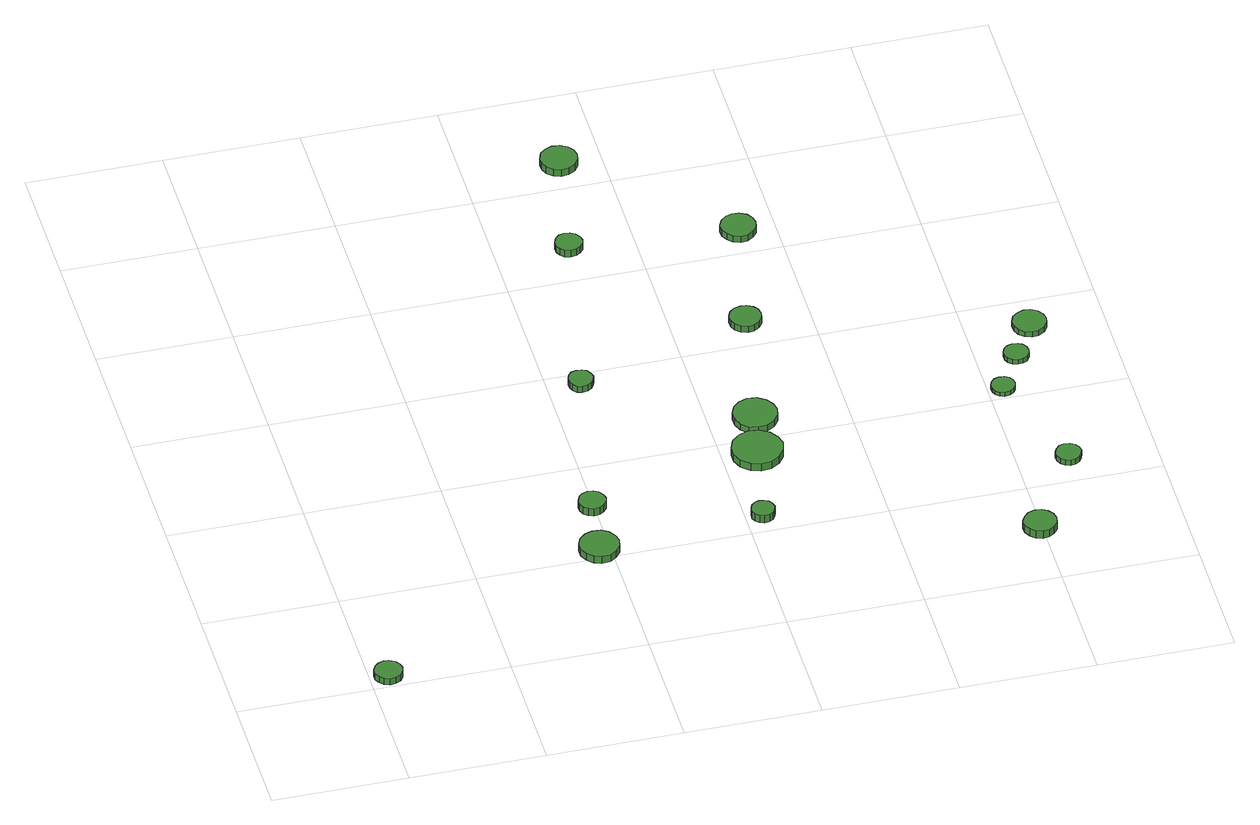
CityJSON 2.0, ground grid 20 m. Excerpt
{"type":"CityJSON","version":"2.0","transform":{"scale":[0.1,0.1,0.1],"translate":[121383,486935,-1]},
"CityObjects":{
"tree1":{"type":"SolitaryVegetationObject","attributes":{"function":"something"},"geometry":[{"type":"MultiSurface","lod":"1","boundaries":[[[0,1,2,3,4,5,6,7,8,9,10,11,12,13,14]],[[15,16,17,18,19,20,21,22,23,24,25,26,27,28,29]],[[0,29,28,1]],[[1,28,27,2]],[[2,27,26,3]],[[3,26,25,4]],[[4,25,24,5]],[[5,24,23,6]],[[6,23,22,7]],[[7,22,21,8]],[[8,21,20,9]],[[9,20,19,10]],[[10,19,18,11]],[[11,18,17,12]],[[12,17,16,13]],[[13,16,15,14]],[[14,15,29,0]]]}]},
"tree2":{"type":"SolitaryVegetationObject","attributes":{"function":"something"},"geometry":[{"type":"MultiSurface","lod":"1","boundaries":[[[30,31,32,33,34,35,36,37,38,39,40,41,42,43,44]],[[45,46,47,48,49,50,51,52,53,54,55,56,57,58,59]],[[30,59,58,31]],[[31,58,57,32]],[[32,57,56,33]],[[33,56,55,34]],[[34,55,54,35]],[[35,54,53,36]],[[36,53,52,37]],[[37,52,51,38]],[[38,51,50,39]],[[39,50,49,40]],[[40,49,48,41]],[[41,48,47,42]],[[42,47,46,43]],[[43,46,45,44]],[[44,45,59,30]]]}]},
"tree3":{"type":"SolitaryVegetationObject","attributes":{"function":"something"},"geometry":[{"type":"MultiSurface","lod":"1","boundaries":[[[60,61,62,63,64,65,66,67,68,69,70,71,72,73,74]],[[75,76,77,78,79,80,81,82,83,84,85,86,87,88,89]],[[60,89,88,61]],[[61,88,87,62]],[[62,87,86,63]],[[63,86,85,64]],[[64,85,84,65]],[[65,84,83,66]],[[66,83,82,67]],[[67,82,81,68]],[[68,81,80,69]],[[69,80,79,70]],[[70,79,78,71]],[[71,78,77,72]],[[72,77,76,73]],[[73,76,75,74]],[[74,75,89,60]]]}]},
"tree4":{"type":"SolitaryVegetationObject","attributes":{"function":"something"},"geometry":[{"type":"MultiSurface","lod":"1","boundaries":[[[90,91,92,93,94,95,96,97,98,99,100,101,102,103,104]],[[105,106,107,108,109,110,111,112,113,114,115,116,117,118,119]],[[90,119,118,91]],[[91,118,117,92]],[[92,117,116,93]],[[93,116,115,94]],[[94,115,114,95]],[[95,114,113,96]],[[96,113,112,97]],[[97,112,111,98]],[[98,111,110,99]],[[99,110,109,100]],[[100,109,108,101]],[[101,108,107,102]],[[102,107,106,103]],[[103,106,105,104]],[[104,105,119,90]]]}]},
"tree5":{"type":"SolitaryVegetationObject","attributes":{"function":"something"},"geometry":[{"type":"MultiSurface","lod":"1","boundaries":[[[120,121,122,123,124,125,126,127,128,129,130,131,132,133,134]],[[135,136,137,138,139,140,141,142,143,144,145,146,147,148,149]],[[120,149,148,121]],[[121,148,147,122]],[[122,147,146,123]],[[123,146,145,124]],[[124,145,144,125]],[[125,144,143,126]],[[126,143,142,127]],[[127,142,141,128]],[[128,141,140,129]],[[129,140,139,130]],[[130,139,138,131]],[[131,138,137,132]],[[132,137,136,133]],[[133,136,135,134]],[[134,135,149,120]]]}]},
"tree6":{"type":"SolitaryVegetationObject","attributes":{"function":"something"},"geometry":[{"type":"MultiSurface","lod":"1","boundaries":[[[150,151,152,153,154,155,156,157,158,159,160,161,162,163,164]],[[165,166,167,168,169,170,171,172,173,174,175,176,177,178,179]],[[150,179,178,151]],[[151,178,177,152]],[[152,177,176,153]],[[153,176,175,154]],[[154,175,174,155]],[[155,174,173,156]],[[156,173,172,157]],[[157,172,171,158]],[[158,171,170,159]],[[159,170,169,160]],[[160,169,168,161]],[[161,168,167,162]],[[162,167,166,163]],[[163,166,165,164]],[[164,165,179,150]]]}]},
"tree7":{"type":"SolitaryVegetationObject","attributes":{"function":"something"},"geometry":[{"type":"MultiSurface","lod":"1","boundaries":[[[180,181,182,183,184,185,186,187,188,189,190,191,192,193,194]],[[195,196,197,198,199,200,201,202,203,204,205,206,207,208,209]],[[180,209,208,181]],[[181,208,207,182]],[[182,207,206,183]],[[183,206,205,184]],[[184,205,204,185]],[[185,204,203,186]],[[186,203,202,187]],[[187,202,201,188]],[[188,201,200,189]],[[189,200,199,190]],[[190,199,198,191]],[[191,198,197,192]],[[192,197,196,193]],[[193,196,195,194]],[[194,195,209,180]]]}]},
"tree8":{"type":"SolitaryVegetationObject","attributes":{"function":"something"},"geometry":[{"type":"MultiSurface","lod":"1","boundaries":[[[210,211,212,213,214,215,216,217,218,219,220,221,222,223,224]],[[225,226,227,228,229,230,231,232,233,234,235,236,237,238,239]],[[210,239,238,211]],[[211,238,237,212]],[[212,237,236,213]],[[213,236,235,214]],[[214,235,234,215]],[[215,234,233,216]],[[216,233,232,217]],[[217,232,231,218]],[[218,231,230,219]],[[219,230,229,220]],[[220,229,228,221]],[[221,228,227,222]],[[222,227,226,223]],[[223,226,225,224]],[[224,225,239,210]]]}]},
"tree9":{"type":"SolitaryVegetationObject","attributes":{"function":"something"},"geometry":[{"type":"MultiSurface","lod":"1","boundaries":[[[240,241,242,243,244,245,246,247,248,249,250,251,252,253,254]],[[255,256,257,258,259,260,261,262,263,264,265,266,267,268,269]],[[240,269,268,241]],[[241,268,267,242]],[[242,267,266,243]],[[243,266,265,244]],[[244,265,264,245]],[[245,264,263,246]],[[246,263,262,247]],[[247,262,261,248]],[[248,261,260,249]],[[249,260,259,250]],[[250,259,258,251]],[[251,258,257,252]],[[252,257,256,253]],[[253,256,255,254]],[[254,255,269,240]]]}]},
"tree10":{"type":"SolitaryVegetationObject","attributes":{"function":"something"},"geometry":[{"type":"MultiSurface","lod":"1","boundaries":[[[270,271,272,273,274,275,276,277,278,279,280,281,282,283,284]],[[285,286,287,288,289,290,291,292,293,294,295,296,297,298,299]],[[270,299,298,271]],[[271,298,297,272]],[[272,297,296,273]],[[273,296,295,274]],[[274,295,294,275]],[[275,294,293,276]],[[276,293,292,277]],[[277,292,291,278]],[[278,291,290,279]],[[279,290,289,280]],[[280,289,288,281]],[[281,288,287,282]],[[282,287,286,283]],[[283,286,285,284]],[[284,285,299,270]]]}]},
"tree11":{"type":"SolitaryVegetationObject","attributes":{"function":"something"},"geometry":[{"type":"MultiSurface","lod":"1","boundaries":[[[300,301,302,303,304,305,306,307,308,309,310,311,312,313,314]],[[315,316,317,318,319,320,321,322,323,324,325,326,327,328,329]],[[300,329,328,301]],[[301,328,327,302]],[[302,327,326,303]],[[303,326,325,304]],[[304,325,324,305]],[[305,324,323,306]],[[306,323,322,307]],[[307,322,321,308]],[[308,321,320,309]],[[309,320,319,310]],[[310,319,318,311]],[[311,318,317,312]],[[312,317,316,313]],[[313,316,315,314]],[[314,315,329,300]]]}]},
"tree12":{"type":"SolitaryVegetationObject","attributes":{"function":"something"},"geometry":[{"type":"MultiSurface","lod":"1","boundaries":[[[330,331,332,333,334,335,336,337,338,339,340,341,342,343,344]],[[345,346,347,348,349,350,351,352,353,354,355,356,357,358,359]],[[330,359,358,331]],[[331,358,357,332]],[[332,357,356,333]],[[333,356,355,334]],[[334,355,354,335]],[[335,354,353,336]],[[336,353,352,337]],[[337,352,351,338]],[[338,351,350,339]],[[339,350,349,340]],[[340,349,348,341]],[[341,348,347,342]],[[342,347,346,343]],[[343,346,345,344]],[[344,345,359,330]]]}]},
"tree13":{"type":"SolitaryVegetationObject","attributes":{"function":"something"},"geometry":[{"type":"MultiSurface","lod":"1","boundaries":[[[360,361,362,363,364,365,366,367,368,369,370,371,372,373,374]],[[375,376,377,378,379,380,381,382,383,384,385,386,387,388,389]],[[360,389,388,361]],[[361,388,387,362]],[[362,387,386,363]],[[363,386,385,364]],[[364,385,384,365]],[[365,384,383,366]],[[366,383,382,367]],[[367,382,381,368]],[[368,381,380,369]],[[369,380,379,370]],[[370,379,378,371]],[[371,378,377,372]],[[372,377,376,373]],[[373,376,375,374]],[[374,375,389,360]]]}]},
"tree14":{"type":"SolitaryVegetationObject","attributes":{"function":"something"},"geometry":[{"type":"MultiSurface","lod":"1","boundaries":[[[390,391,392,393,394,395,396,397,398,399,400,401,402,403,404]],[[405,406,407,408,409,410,411,412,413,414,415,416,417,418,419]],[[390,419,418,391]],[[391,418,417,392]],[[392,417,416,393]],[[393,416,415,394]],[[394,415,414,395]],[[395,414,413,396]],[[396,413,412,397]],[[397,412,411,398]],[[398,411,410,399]],[[399,410,409,400]],[[400,409,408,401]],[[401,408,407,402]],[[402,407,406,403]],[[403,406,405,404]],[[404,405,419,390]]]}]},
"tree15":{"type":"SolitaryVegetationObject","attributes":{"function":"something"},"geometry":[{"type":"MultiSurface","lod":"1","boundaries":[[[420,421,422,423,424,425,426,427,428,429,430,431,432,433,434]],[[435,436,437,438,439,440,441,442,443,444,445,446,447,448,449]],[[420,449,448,421]],[[421,448,447,422]],[[422,447,446,423]],[[423,446,445,424]],[[424,445,444,425]],[[425,444,443,426]],[[426,443,442,427]],[[427,442,441,428]],[[428,441,440,429]],[[429,440,439,430]],[[430,439,438,431]],[[431,438,437,432]],[[432,437,436,433]],[[433,436,435,434]],[[434,435,449,420]]]}]},
"tree16":{"type":"SolitaryVegetationObject","attributes":{"function":"something"},"geometry":[{"type":"MultiSurface","lod":"1","boundaries":[[[450,451,452,453,454,455,456,457,458,459,460,461,462,463,464]],[[465,466,467,468,469,470,471,472,473,474,475,476,477,478,479]],[[450,479,478,451]],[[451,478,477,452]],[[452,477,476,453]],[[453,476,475,454]],[[454,475,474,455]],[[455,474,473,456]],[[456,473,472,457]],[[457,472,471,458]],[[458,471,470,459]],[[459,470,469,460]],[[460,469,468,461]],[[461,468,467,462]],[[462,467,466,463]],[[463,466,465,464]],[[464,465,479,450]]]}]}
},
"vertices":[
[48,25,17],[46,33,17],[41,40,17],[33,44,17],[25,45,17],[17,42,17],[11,37,17],[7,29,17],[7,20,17],[11,13,17],[17,7,17],[25,4,17],[33,5,17],[41,9,17],[46,16,17],[46,16,6],[41,9,6],[33,5,6],[25,4,6],[17,7,6],[11,13,6],[7,20,6],[7,29,6],[11,37,6],[17,42,6],[25,45,6],[33,44,6],[41,40,6],[46,33,6],[48,25,6],
[410,208,27],[407,220,27],[400,230,27],[390,236,27],[377,237,27],[366,233,27],[357,225,27],[352,214,27],[352,202,27],[357,191,27],[366,183,27],[377,179,27],[390,180,27],[400,186,27],[407,196,27],[407,196,15],[400,186,15],[390,180,15],[377,179,15],[366,183,15],[357,191,15],[352,202,15],[352,214,15],[357,225,15],[366,233,15],[377,237,15],[390,236,15],[400,230,15],[407,220,15],[410,208,15],
[416,308,23],[414,316,23],[409,323,23],[402,327,23],[394,328,23],[386,325,23],[380,320,23],[377,312,23],[377,304,23],[380,296,23],[386,291,23],[394,288,23],[402,289,23],[409,293,23],[414,300,23],[414,300,10],[409,293,10],[402,289,10],[394,288,10],[386,291,10],[380,296,10],[377,304,10],[377,312,10],[380,320,10],[386,325,10],[394,328,10],[402,327,10],[409,323,10],[414,316,10],[416,308,10],
[467,578,17],[465,585,17],[461,592,17],[454,595,17],[446,596,17],[439,594,17],[434,589,17],[431,582,17],[431,574,17],[434,567,17],[439,562,17],[446,560,17],[454,561,17],[461,565,17],[465,571,17],[465,571,6],[461,565,6],[454,561,6],[446,560,6],[439,562,6],[434,567,6],[431,574,6],[431,582,6],[434,589,6],[439,594,6],[446,596,6],[454,595,6],[461,592,6],[465,585,6],[467,578,6],
[642,231,23],[640,238,23],[636,244,23],[630,247,23],[623,248,23],[616,246,23],[611,241,23],[608,234,23],[608,227,23],[611,221,23],[616,216,23],[623,214,23],[630,215,23],[636,218,23],[640,224,23],[640,224,10],[636,218,10],[630,215,10],[623,214,10],[616,216,10],[611,221,10],[608,227,10],[608,234,10],[611,241,10],[616,246,10],[623,248,10],[630,247,10],[636,244,10],[640,238,10],[642,231,10],
[689,368,19],[685,383,19],[676,395,19],[663,403,19],[647,405,19],[633,400,19],[621,390,19],[615,375,19],[615,360,19],[621,346,19],[633,335,19],[647,330,19],[663,332,19],[676,340,19],[685,352,19],[685,352,6],[676,340,6],[663,332,6],[647,330,6],[633,335,6],[621,346,6],[615,360,6],[615,375,6],[621,390,6],[633,400,6],[647,405,6],[663,403,6],[676,395,6],[685,383,6],[689,368,6],
[526,871,18],[524,879,18],[519,886,18],[512,890,18],[504,891,18],[496,889,18],[490,883,18],[487,876,18],[487,867,18],[490,860,18],[496,854,18],[504,852,18],[512,853,18],[519,857,18],[524,863,18],[524,863,6],[519,857,6],[512,853,6],[504,852,6],[496,854,6],[490,860,6],[487,867,6],[487,876,6],[490,883,6],[496,889,6],[504,891,6],[512,890,6],[519,886,6],[524,879,6],[526,871,6],
[700,444,17],[697,457,17],[689,468,17],[678,475,17],[664,477,17],[651,472,17],[641,463,17],[636,451,17],[636,437,17],[641,425,17],[651,416,17],[664,412,17],[678,413,17],[689,420,17],[697,431,17],[697,431,6],[689,420,6],[678,413,6],[664,412,6],[651,416,6],[641,425,6],[636,437,6],[636,451,6],[641,463,6],[651,472,6],[664,477,6],[678,475,6],[689,468,6],[697,457,6],[700,444,6],
[565,1054,18],[563,1065,18],[556,1074,18],[546,1079,18],[535,1081,18],[525,1077,18],[516,1070,18],[512,1059,18],[512,1048,18],[516,1038,18],[525,1030,18],[535,1027,18],[546,1028,18],[556,1034,18],[563,1043,18],[563,1043,6],[556,1034,6],[546,1028,6],[535,1027,6],[525,1030,6],[516,1038,6],[512,1048,6],[512,1059,6],[516,1070,6],[525,1077,6],[535,1081,6],[546,1079,6],[556,1074,6],[563,1065,6],[565,1054,6],
[730,653,17],[728,663,17],[723,670,17],[714,675,17],[705,676,17],[695,673,17],[688,667,17],[684,658,17],[684,648,17],[688,639,17],[695,633,17],[705,630,17],[714,631,17],[723,636,17],[728,644,17],[728,644,6],[723,636,6],[714,631,6],[705,630,6],[695,633,6],[688,639,6],[684,648,6],[684,658,6],[688,667,6],[695,673,6],[705,676,6],[714,675,6],[723,670,6],[728,663,6],[730,653,6],
[772,850,17],[770,860,17],[764,869,17],[754,874,17],[744,875,17],[734,872,17],[726,865,17],[721,855,17],[721,844,17],[726,835,17],[734,827,17],[744,824,17],[754,825,17],[764,831,17],[770,839,17],[770,839,6],[764,831,6],[754,825,6],[744,824,6],[734,827,6],[726,835,6],[721,844,6],[721,855,6],[726,865,6],[734,872,6],[744,875,6],[754,874,6],[764,869,6],[770,860,6],[772,850,6],
[1020,108,23],[1018,118,23],[1012,126,23],[1004,131,23],[994,132,23],[984,129,23],[977,122,23],[972,113,23],[972,103,23],[977,94,23],[984,87,23],[994,84,23],[1004,85,23],[1012,90,23],[1018,98,23],[1018,98,10],[1012,90,10],[1004,85,10],[994,84,10],[984,87,10],[977,94,10],[972,103,10],[972,113,10],[977,122,10],[984,129,10],[994,132,10],[1004,131,10],[1012,126,10],[1018,118,10],[1020,108,10],
[1040,421,14],[1038,428,14],[1034,434,14],[1028,437,14],[1020,438,14],[1013,436,14],[1008,431,14],[1005,424,14],[1005,417,14],[1008,410,14],[1013,405,14],[1020,403,14],[1028,404,14],[1034,408,14],[1038,413,14],[1038,413,7],[1034,408,7],[1028,404,7],[1020,403,7],[1013,405,7],[1008,410,7],[1005,417,7],[1005,424,7],[1008,431,7],[1013,436,7],[1020,438,7],[1028,437,7],[1034,434,7],[1038,428,7],[1040,421,7],
[1093,252,16],[1091,260,16],[1087,266,16],[1080,270,16],[1072,271,16],[1065,269,16],[1059,263,16],[1056,256,16],[1056,248,16],[1059,241,16],[1065,236,16],[1072,233,16],[1080,234,16],[1087,238,16],[1091,245,16],[1091,245,7],[1087,238,7],[1080,234,7],[1072,233,7],[1065,236,7],[1059,241,7],[1056,248,7],[1056,256,7],[1059,263,7],[1065,269,7],[1072,271,7],[1080,270,7],[1087,266,7],[1091,260,7],[1093,252,7],
[1076,486,14],[1075,493,14],[1070,500,14],[1064,503,14],[1056,504,14],[1049,502,14],[1043,497,14],[1040,490,14],[1040,482,14],[1043,475,14],[1049,470,14],[1056,468,14],[1064,469,14],[1070,472,14],[1075,479,14],[1075,479,6],[1070,472,6],[1064,469,6],[1056,468,6],[1049,470,6],[1043,475,6],[1040,482,6],[1040,490,6],[1043,497,6],[1049,502,6],[1056,504,6],[1064,503,6],[1070,500,6],[1075,493,6],[1076,486,6],
[1117,546,15],[1115,556,15],[1109,564,15],[1100,570,15],[1090,571,15],[1080,567,15],[1072,561,15],[1068,551,15],[1068,541,15],[1072,531,15],[1080,524,15],[1090,521,15],[1100,522,15],[1109,527,15],[1115,536,15],[1115,536,6],[1109,527,6],[1100,522,6],[1090,521,6],[1080,524,6],[1072,531,6],[1068,541,6],[1068,551,6],[1072,561,6],[1080,567,6],[1090,571,6],[1100,570,6],[1109,564,6],[1115,556,6],[1117,546,6]
]}
